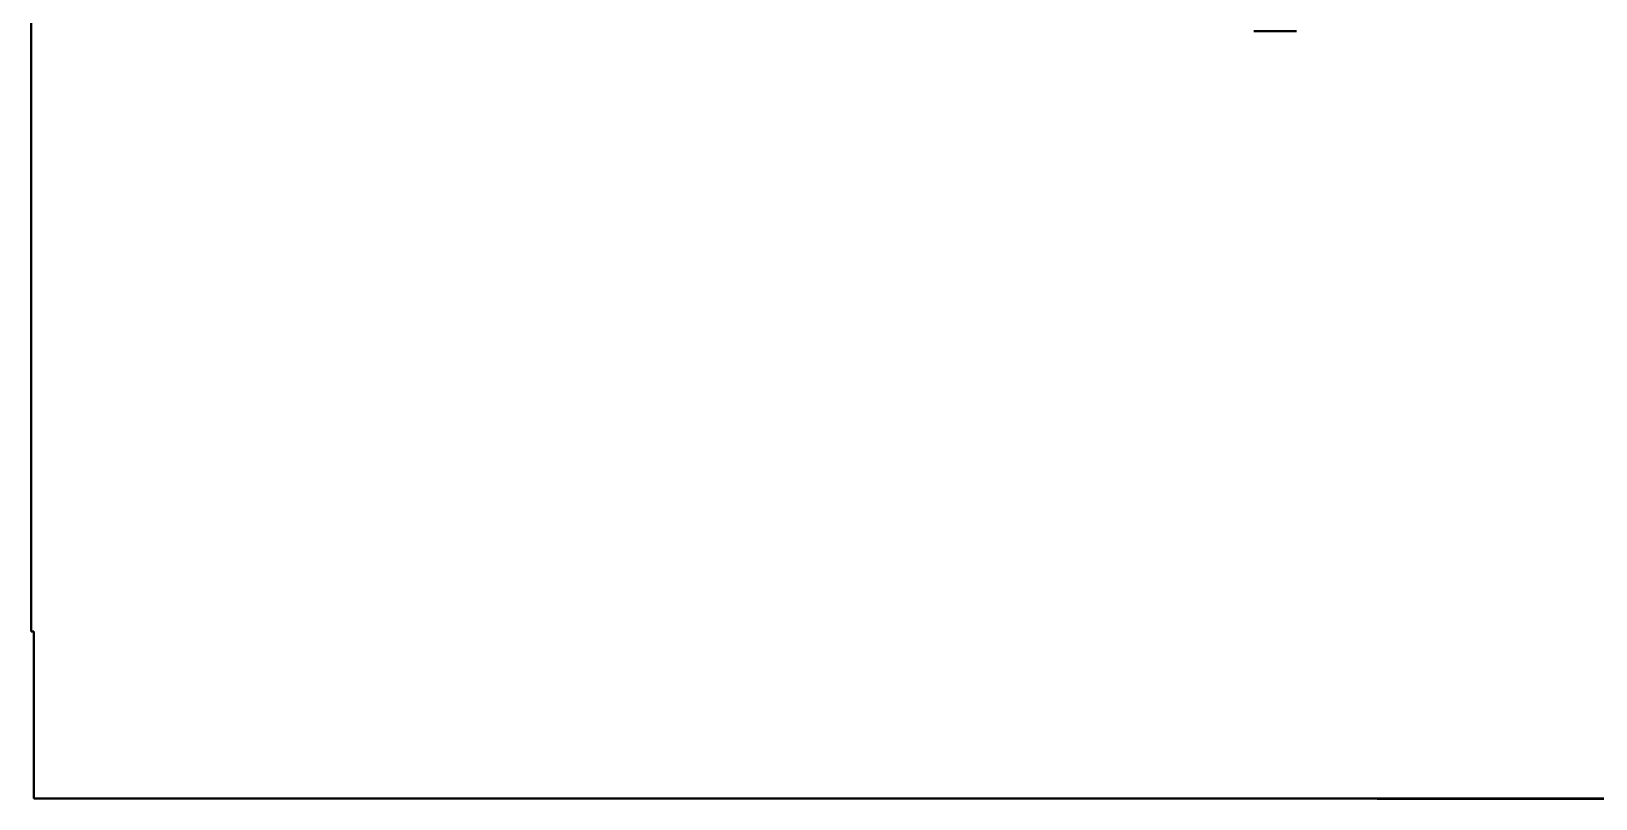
# Model space of a CAD drawing. Header units: millimetres. Extents: x -278 to 308, y -753 to -403.
# Drawn here: x -278.1 to 15, y -753.3 to -609.6 of the extents above; entities that cross this region are included whole.
import ezdxf

# ---------------------------------------------------------------- set-up
doc = ezdxf.new("R2010")
doc.units = ezdxf.units.MM
doc.header["$LTSCALE"] = 5
doc.linetypes.add('AUSGEZOGEN', pattern=[0])
doc.layers.add('2', color=7, linetype='Continuous')

# ---------------------------------------------------------------- blocks, each defined once
blk = doc.blocks.new('AnonymMegaMac_nNn03')
at = {"layer": '2', "color": 7, "linetype": 'AUSGEZOGEN', "lineweight": 35}
for p, q in [((-278.05, -483.04), (-278.05, -722.02)), ((-278.05, -722.02), (-278.05, -483.04)), ((-278.05, -722.02), (-278.05, -593.34)), ((-278.05, -593.34), (-278.05, -722.02)), ((-278.05, -593.34), (-278.05, -722.02)), ((-278.05, -722.02), (-278.05, -593.34)), ((-278.05, -722.02), (-277.55, -722.02)), ((-278.05, -722.02), (-277.55, -722.02)), ((-277.55, -722.02), (-278.05, -722.02)), ((-277.55, -722.02), (-278.05, -722.02)), ((-278.05, -722.02), (-277.55, -722.02)), ((-277.55, -722.02), (-278.05, -722.02)), ((-277.55, -722.02), (-277.55, -753.33)), ((-277.55, -722.02), (-277.55, -753.33)), ((-277.55, -753.33), (-277.55, -722.02)), ((-277.55, -753.33), (-277.55, -722.02)), ((-277.55, -722.02), (-277.55, -753.33)), ((-277.55, -753.33), (-277.55, -722.02)), ((-277.55, -753.33), (55.95, -753.34)), ((-277.55, -753.33), (55.95, -753.34)), ((55.95, -753.34), (-277.55, -753.33)), ((55.95, -753.34), (-277.55, -753.33)), ((-277.55, -753.33), (55.95, -753.34)), ((55.95, -753.34), (-277.55, -753.33))]:
    blk.add_line(p, q, dxfattribs=at)
blk = doc.blocks.new('AnonymMegaMac_nNn02')
blk.add_blockref('AnonymMegaMac_nNn03', (0, 0))
blk = doc.blocks.new('AnonymMegaMac_nNn01')
blk.add_blockref('AnonymMegaMac_nNn02', (0, 0))
blk = doc.blocks.new('AnonymMegaMac_nNn06')
at = {"layer": '2', "color": 7, "linetype": 'AUSGEZOGEN', "lineweight": 35}
for p, q in [((-278.05, -722.02), (-278.05, -481.04)), ((-278.05, -481.04), (-278.05, -722.02)), ((-278.05, -593.34), (-278.05, -722.02)), ((-278.05, -722.02), (-278.05, -593.34)), ((-41.03, -609.64), (-49.03, -609.64)), ((-49.03, -609.64), (-41.03, -609.64)), ((-278.05, -722.02), (-277.55, -722.02)), ((-277.55, -722.02), (-278.05, -722.02)), ((-277.55, -722.02), (-278.05, -722.02)), ((-278.05, -722.02), (-277.55, -722.02)), ((-277.55, -722.02), (-277.55, -753.33)), ((-277.55, -753.33), (-277.55, -722.02)), ((-277.55, -753.33), (-277.55, -722.02)), ((-277.55, -722.02), (-277.55, -753.33)), ((-277.55, -753.33), (55.95, -753.34)), ((55.95, -753.34), (-277.55, -753.33)), ((55.95, -753.34), (-277.55, -753.33)), ((-277.55, -753.33), (55.95, -753.34))]:
    blk.add_line(p, q, dxfattribs=at)
blk = doc.blocks.new('AnonymMegaMac_nNn05')
blk.add_blockref('AnonymMegaMac_nNn06', (0, 0))
blk = doc.blocks.new('AnonymMegaMac_nNn04')
blk.add_blockref('AnonymMegaMac_nNn05', (0, 0))
blk = doc.blocks.new('AnonymMegaMac_nNn07')
at = {"layer": '2', "color": 7, "linetype": 'AUSGEZOGEN', "lineweight": 35}
for p, q in [((-278.05, -722.02), (-278.05, -481.04)), ((-278.05, -481.04), (-278.05, -722.02)), ((-278.05, -593.34), (-278.05, -722.02)), ((-278.05, -722.02), (-278.05, -593.34)), ((-278.05, -722.02), (-277.55, -722.02)), ((-277.55, -722.02), (-278.05, -722.02)), ((-277.55, -722.02), (-278.05, -722.02)), ((-278.05, -722.02), (-277.55, -722.02)), ((-277.55, -722.02), (-277.55, -753.33)), ((-277.55, -753.33), (-277.55, -722.02)), ((-277.55, -753.33), (-277.55, -722.02)), ((-277.55, -722.02), (-277.55, -753.33)), ((-277.55, -753.33), (55.95, -753.34)), ((55.95, -753.34), (-277.55, -753.33)), ((55.95, -753.34), (-277.55, -753.33)), ((-277.55, -753.33), (55.95, -753.34))]:
    blk.add_line(p, q, dxfattribs=at)
blk = doc.blocks.new('AnonymMegaMac_nNn08')
at = {"layer": '2', "color": 7, "linetype": 'AUSGEZOGEN', "lineweight": 35}
for p, q in [((-278.05, -722.02), (-278.05, -481.04)), ((-278.05, -481.04), (-278.05, -722.02)), ((-278.05, -593.34), (-278.05, -722.02)), ((-278.05, -722.02), (-278.05, -593.34)), ((-278.05, -722.02), (-277.55, -722.02)), ((-277.55, -722.02), (-278.05, -722.02)), ((-277.55, -722.02), (-278.05, -722.02)), ((-278.05, -722.02), (-277.55, -722.02)), ((-277.55, -722.02), (-277.55, -753.33)), ((-277.55, -753.33), (-277.55, -722.02)), ((-277.55, -753.33), (-277.55, -722.02)), ((-277.55, -722.02), (-277.55, -753.33)), ((-277.55, -753.33), (55.95, -753.34)), ((55.95, -753.34), (-277.55, -753.33)), ((55.95, -753.34), (-277.55, -753.33)), ((-277.55, -753.33), (55.95, -753.34))]:
    blk.add_line(p, q, dxfattribs=at)
blk = doc.blocks.new('AnonymMegaMac_nNn09')
at = {"layer": '2', "color": 7, "linetype": 'AUSGEZOGEN', "lineweight": 35}
for p, q in [((-278.05, -722.02), (-278.05, -481.04)), ((-278.05, -481.04), (-278.05, -722.02)), ((-278.05, -593.34), (-278.05, -722.02)), ((-278.05, -722.02), (-278.05, -593.34)), ((-278.05, -722.02), (-277.55, -722.02)), ((-277.55, -722.02), (-278.05, -722.02)), ((-277.55, -722.02), (-278.05, -722.02)), ((-278.05, -722.02), (-277.55, -722.02)), ((-277.55, -722.02), (-277.55, -753.33)), ((-277.55, -753.33), (-277.55, -722.02)), ((-277.55, -753.33), (-277.55, -722.02)), ((-277.55, -722.02), (-277.55, -753.33)), ((-277.55, -753.33), (55.95, -753.34)), ((55.95, -753.34), (-277.55, -753.33)), ((55.95, -753.34), (-277.55, -753.33)), ((-277.55, -753.33), (55.95, -753.34))]:
    blk.add_line(p, q, dxfattribs=at)
blk = doc.blocks.new('AnonymMegaMac_nNn011')
at = {"layer": '2', "color": 7, "linetype": 'AUSGEZOGEN', "lineweight": 35}
for p, q in [((-278.05, -722.02), (-278.05, -481.04)), ((-278.05, -481.04), (-278.05, -722.02)), ((-278.05, -593.34), (-278.05, -722.02)), ((-278.05, -722.02), (-278.05, -593.34)), ((-41.03, -609.64), (-49.03, -609.64)), ((-49.03, -609.64), (-41.03, -609.64)), ((-278.05, -722.02), (-277.55, -722.02)), ((-277.55, -722.02), (-278.05, -722.02)), ((-277.55, -722.02), (-278.05, -722.02)), ((-278.05, -722.02), (-277.55, -722.02)), ((-277.55, -722.02), (-277.55, -753.33)), ((-277.55, -753.33), (-277.55, -722.02)), ((-277.55, -753.33), (-277.55, -722.02)), ((-277.55, -722.02), (-277.55, -753.33)), ((-277.55, -753.33), (55.95, -753.34)), ((55.95, -753.34), (-277.55, -753.33)), ((55.95, -753.34), (-277.55, -753.33)), ((-277.55, -753.33), (55.95, -753.34))]:
    blk.add_line(p, q, dxfattribs=at)
blk = doc.blocks.new('AnonymMegaMac_nNn010')
blk.add_blockref('AnonymMegaMac_nNn011', (0, 0))
blk = doc.blocks.new('AnonymMegaMac_nNn014')
at = {"layer": '2', "color": 7, "linetype": 'AUSGEZOGEN', "lineweight": 35}
for p, q in [((-278.05, -483.04), (-278.05, -722.02)), ((-278.05, -722.02), (-278.05, -483.04)), ((-278.05, -722.02), (-278.05, -593.34)), ((-278.05, -593.34), (-278.05, -722.02)), ((-278.05, -593.34), (-278.05, -722.02)), ((-278.05, -722.02), (-278.05, -593.34)), ((-278.05, -722.02), (-277.55, -722.02)), ((-278.05, -722.02), (-277.55, -722.02)), ((-277.55, -722.02), (-278.05, -722.02)), ((-277.55, -722.02), (-278.05, -722.02)), ((-278.05, -722.02), (-277.55, -722.02)), ((-277.55, -722.02), (-278.05, -722.02)), ((-277.55, -722.02), (-277.55, -753.33)), ((-277.55, -722.02), (-277.55, -753.33)), ((-277.55, -753.33), (-277.55, -722.02)), ((-277.55, -753.33), (-277.55, -722.02)), ((-277.55, -722.02), (-277.55, -753.33)), ((-277.55, -753.33), (-277.55, -722.02)), ((-277.55, -753.33), (55.95, -753.34)), ((-277.55, -753.33), (55.95, -753.34)), ((55.95, -753.34), (-277.55, -753.33)), ((55.95, -753.34), (-277.55, -753.33)), ((-277.55, -753.33), (55.95, -753.34)), ((55.95, -753.34), (-277.55, -753.33))]:
    blk.add_line(p, q, dxfattribs=at)
blk = doc.blocks.new('AnonymMegaMac_nNn013')
blk.add_blockref('AnonymMegaMac_nNn014', (0, 0))
blk = doc.blocks.new('AnonymMegaMac_nNn012')
blk.add_blockref('AnonymMegaMac_nNn013', (0, 0))
blk = doc.blocks.new('AnonymMegaMac_nNn017')
at = {"layer": '2', "color": 7, "linetype": 'AUSGEZOGEN', "lineweight": 35}
for p, q in [((-278.05, -722.02), (-278.05, -481.04)), ((-278.05, -481.04), (-278.05, -722.02)), ((-278.05, -593.34), (-278.05, -722.02)), ((-278.05, -722.02), (-278.05, -593.34)), ((-41.03, -609.64), (-49.03, -609.64)), ((-49.03, -609.64), (-41.03, -609.64)), ((-278.05, -722.02), (-277.55, -722.02)), ((-277.55, -722.02), (-278.05, -722.02)), ((-277.55, -722.02), (-278.05, -722.02)), ((-278.05, -722.02), (-277.55, -722.02)), ((-277.55, -722.02), (-277.55, -753.33)), ((-277.55, -753.33), (-277.55, -722.02)), ((-277.55, -753.33), (-277.55, -722.02)), ((-277.55, -722.02), (-277.55, -753.33)), ((-277.55, -753.33), (55.95, -753.34)), ((55.95, -753.34), (-277.55, -753.33)), ((55.95, -753.34), (-277.55, -753.33)), ((-277.55, -753.33), (55.95, -753.34))]:
    blk.add_line(p, q, dxfattribs=at)
blk = doc.blocks.new('AnonymMegaMac_nNn016')
blk.add_blockref('AnonymMegaMac_nNn017', (0, 0))
blk = doc.blocks.new('AnonymMegaMac_nNn015')
blk.add_blockref('AnonymMegaMac_nNn016', (0, 0))
blk = doc.blocks.new('AnonymMegaMac_nNn018')
at = {"layer": '2', "color": 7, "linetype": 'AUSGEZOGEN', "lineweight": 35}
for p, q in [((-278.05, -722.02), (-278.05, -481.04)), ((-278.05, -481.04), (-278.05, -722.02)), ((-278.05, -593.34), (-278.05, -722.02)), ((-278.05, -722.02), (-278.05, -593.34)), ((-278.05, -722.02), (-277.55, -722.02)), ((-277.55, -722.02), (-278.05, -722.02)), ((-277.55, -722.02), (-278.05, -722.02)), ((-278.05, -722.02), (-277.55, -722.02)), ((-277.55, -722.02), (-277.55, -753.33)), ((-277.55, -753.33), (-277.55, -722.02)), ((-277.55, -753.33), (-277.55, -722.02)), ((-277.55, -722.02), (-277.55, -753.33)), ((-277.55, -753.33), (55.95, -753.34)), ((55.95, -753.34), (-277.55, -753.33)), ((55.95, -753.34), (-277.55, -753.33)), ((-277.55, -753.33), (55.95, -753.34))]:
    blk.add_line(p, q, dxfattribs=at)
blk = doc.blocks.new('AnonymMegaMac_nNn019')
at = {"layer": '2', "color": 7, "linetype": 'AUSGEZOGEN', "lineweight": 35}
for p, q in [((-278.05, -722.02), (-278.05, -481.04)), ((-278.05, -481.04), (-278.05, -722.02)), ((-278.05, -593.34), (-278.05, -722.02)), ((-278.05, -722.02), (-278.05, -593.34)), ((-278.05, -722.02), (-277.55, -722.02)), ((-277.55, -722.02), (-278.05, -722.02)), ((-277.55, -722.02), (-278.05, -722.02)), ((-278.05, -722.02), (-277.55, -722.02)), ((-277.55, -722.02), (-277.55, -753.33)), ((-277.55, -753.33), (-277.55, -722.02)), ((-277.55, -753.33), (-277.55, -722.02)), ((-277.55, -722.02), (-277.55, -753.33)), ((-277.55, -753.33), (55.95, -753.34)), ((55.95, -753.34), (-277.55, -753.33)), ((55.95, -753.34), (-277.55, -753.33)), ((-277.55, -753.33), (55.95, -753.34))]:
    blk.add_line(p, q, dxfattribs=at)
blk = doc.blocks.new('AnonymMegaMac_nNn020')
at = {"layer": '2', "color": 7, "linetype": 'AUSGEZOGEN', "lineweight": 35}
for p, q in [((-278.05, -722.02), (-278.05, -481.04)), ((-278.05, -481.04), (-278.05, -722.02)), ((-278.05, -593.34), (-278.05, -722.02)), ((-278.05, -722.02), (-278.05, -593.34)), ((-278.05, -722.02), (-277.55, -722.02)), ((-277.55, -722.02), (-278.05, -722.02)), ((-277.55, -722.02), (-278.05, -722.02)), ((-278.05, -722.02), (-277.55, -722.02)), ((-277.55, -722.02), (-277.55, -753.33)), ((-277.55, -753.33), (-277.55, -722.02)), ((-277.55, -753.33), (-277.55, -722.02)), ((-277.55, -722.02), (-277.55, -753.33)), ((-277.55, -753.33), (55.95, -753.34)), ((55.95, -753.34), (-277.55, -753.33)), ((55.95, -753.34), (-277.55, -753.33)), ((-277.55, -753.33), (55.95, -753.34))]:
    blk.add_line(p, q, dxfattribs=at)
blk = doc.blocks.new('AnonymMegaMac_nNn022')
at = {"layer": '2', "color": 7, "linetype": 'AUSGEZOGEN', "lineweight": 35}
for p, q in [((-278.05, -722.02), (-278.05, -481.04)), ((-278.05, -481.04), (-278.05, -722.02)), ((-278.05, -593.34), (-278.05, -722.02)), ((-278.05, -722.02), (-278.05, -593.34)), ((-41.03, -609.64), (-49.03, -609.64)), ((-49.03, -609.64), (-41.03, -609.64)), ((-278.05, -722.02), (-277.55, -722.02)), ((-277.55, -722.02), (-278.05, -722.02)), ((-277.55, -722.02), (-278.05, -722.02)), ((-278.05, -722.02), (-277.55, -722.02)), ((-277.55, -722.02), (-277.55, -753.33)), ((-277.55, -753.33), (-277.55, -722.02)), ((-277.55, -753.33), (-277.55, -722.02)), ((-277.55, -722.02), (-277.55, -753.33)), ((-277.55, -753.33), (55.95, -753.34)), ((55.95, -753.34), (-277.55, -753.33)), ((55.95, -753.34), (-277.55, -753.33)), ((-277.55, -753.33), (55.95, -753.34))]:
    blk.add_line(p, q, dxfattribs=at)
blk = doc.blocks.new('AnonymMegaMac_nNn021')
blk.add_blockref('AnonymMegaMac_nNn022', (0, 0))
blk = doc.blocks.new('AnonymMegaMac_nNn00')
for name in ['AnonymMegaMac_nNn01', 'AnonymMegaMac_nNn04', 'AnonymMegaMac_nNn07', 'AnonymMegaMac_nNn08', 'AnonymMegaMac_nNn09', 'AnonymMegaMac_nNn010', 'AnonymMegaMac_nNn012', 'AnonymMegaMac_nNn015', 'AnonymMegaMac_nNn018', 'AnonymMegaMac_nNn019', 'AnonymMegaMac_nNn020', 'AnonymMegaMac_nNn021']:
    blk.add_blockref(name, (0, 0))
blk = doc.blocks.new('AnonymMegaMac_nNn026')
at = {"layer": '2', "color": 7, "linetype": 'AUSGEZOGEN', "lineweight": 35}
for p, q in [((307.55, -753.33), (-25.95, -753.34)), ((307.55, -753.33), (-25.95, -753.34)), ((-25.95, -753.34), (307.55, -753.33)), ((-25.95, -753.34), (307.55, -753.33)), ((307.55, -753.33), (-25.95, -753.34)), ((-25.95, -753.34), (307.55, -753.33))]:
    blk.add_line(p, q, dxfattribs=at)
blk = doc.blocks.new('AnonymMegaMac_nNn025')
blk.add_blockref('AnonymMegaMac_nNn026', (0, 0))
blk = doc.blocks.new('AnonymMegaMac_nNn024')
blk.add_blockref('AnonymMegaMac_nNn025', (0, 0))
blk = doc.blocks.new('AnonymMegaMac_nNn027')
at = {"layer": '2', "color": 7, "linetype": 'AUSGEZOGEN', "lineweight": 35}
for p, q in [((307.55, -753.33), (-25.95, -753.34)), ((-25.95, -753.34), (307.55, -753.33)), ((-25.95, -753.34), (307.55, -753.33)), ((307.55, -753.33), (-25.95, -753.34))]:
    blk.add_line(p, q, dxfattribs=at)
blk = doc.blocks.new('AnonymMegaMac_nNn028')
at = {"layer": '2', "color": 7, "linetype": 'AUSGEZOGEN', "lineweight": 35}
for p, q in [((307.55, -753.33), (-25.95, -753.34)), ((-25.95, -753.34), (307.55, -753.33)), ((-25.95, -753.34), (307.55, -753.33)), ((307.55, -753.33), (-25.95, -753.34))]:
    blk.add_line(p, q, dxfattribs=at)
blk = doc.blocks.new('AnonymMegaMac_nNn029')
at = {"layer": '2', "color": 7, "linetype": 'AUSGEZOGEN', "lineweight": 35}
for p, q in [((307.55, -753.33), (-25.95, -753.34)), ((-25.95, -753.34), (307.55, -753.33)), ((-25.95, -753.34), (307.55, -753.33)), ((307.55, -753.33), (-25.95, -753.34))]:
    blk.add_line(p, q, dxfattribs=at)
blk = doc.blocks.new('AnonymMegaMac_nNn030')
at = {"layer": '2', "color": 7, "linetype": 'AUSGEZOGEN', "lineweight": 35}
for p, q in [((307.55, -753.33), (-25.95, -753.34)), ((-25.95, -753.34), (307.55, -753.33)), ((-25.95, -753.34), (307.55, -753.33)), ((307.55, -753.33), (-25.95, -753.34))]:
    blk.add_line(p, q, dxfattribs=at)
blk = doc.blocks.new('AnonymMegaMac_nNn031')
at = {"layer": '2', "color": 7, "linetype": 'AUSGEZOGEN', "lineweight": 35}
for p, q in [((307.55, -753.33), (-25.95, -753.34)), ((-25.95, -753.34), (307.55, -753.33)), ((-25.95, -753.34), (307.55, -753.33)), ((307.55, -753.33), (-25.95, -753.34))]:
    blk.add_line(p, q, dxfattribs=at)
blk = doc.blocks.new('AnonymMegaMac_nNn034')
at = {"layer": '2', "color": 7, "linetype": 'AUSGEZOGEN', "lineweight": 35}
for p, q in [((307.55, -753.33), (-25.95, -753.34)), ((307.55, -753.33), (-25.95, -753.34)), ((-25.95, -753.34), (307.55, -753.33)), ((-25.95, -753.34), (307.55, -753.33)), ((307.55, -753.33), (-25.95, -753.34)), ((-25.95, -753.34), (307.55, -753.33))]:
    blk.add_line(p, q, dxfattribs=at)
blk = doc.blocks.new('AnonymMegaMac_nNn033')
blk.add_blockref('AnonymMegaMac_nNn034', (0, 0))
blk = doc.blocks.new('AnonymMegaMac_nNn032')
blk.add_blockref('AnonymMegaMac_nNn033', (0, 0))
blk = doc.blocks.new('AnonymMegaMac_nNn035')
at = {"layer": '2', "color": 7, "linetype": 'AUSGEZOGEN', "lineweight": 35}
for p, q in [((307.55, -753.33), (-25.95, -753.34)), ((-25.95, -753.34), (307.55, -753.33)), ((-25.95, -753.34), (307.55, -753.33)), ((307.55, -753.33), (-25.95, -753.34))]:
    blk.add_line(p, q, dxfattribs=at)
blk = doc.blocks.new('AnonymMegaMac_nNn036')
at = {"layer": '2', "color": 7, "linetype": 'AUSGEZOGEN', "lineweight": 35}
for p, q in [((307.55, -753.33), (-25.95, -753.34)), ((-25.95, -753.34), (307.55, -753.33)), ((-25.95, -753.34), (307.55, -753.33)), ((307.55, -753.33), (-25.95, -753.34))]:
    blk.add_line(p, q, dxfattribs=at)
blk = doc.blocks.new('AnonymMegaMac_nNn037')
at = {"layer": '2', "color": 7, "linetype": 'AUSGEZOGEN', "lineweight": 35}
for p, q in [((307.55, -753.33), (-25.95, -753.34)), ((-25.95, -753.34), (307.55, -753.33)), ((-25.95, -753.34), (307.55, -753.33)), ((307.55, -753.33), (-25.95, -753.34))]:
    blk.add_line(p, q, dxfattribs=at)
blk = doc.blocks.new('AnonymMegaMac_nNn038')
at = {"layer": '2', "color": 7, "linetype": 'AUSGEZOGEN', "lineweight": 35}
for p, q in [((307.55, -753.33), (-25.95, -753.34)), ((-25.95, -753.34), (307.55, -753.33)), ((-25.95, -753.34), (307.55, -753.33)), ((307.55, -753.33), (-25.95, -753.34))]:
    blk.add_line(p, q, dxfattribs=at)
blk = doc.blocks.new('AnonymMegaMac_nNn039')
at = {"layer": '2', "color": 7, "linetype": 'AUSGEZOGEN', "lineweight": 35}
for p, q in [((307.55, -753.33), (-25.95, -753.34)), ((-25.95, -753.34), (307.55, -753.33)), ((-25.95, -753.34), (307.55, -753.33)), ((307.55, -753.33), (-25.95, -753.34))]:
    blk.add_line(p, q, dxfattribs=at)
blk = doc.blocks.new('AnonymMegaMac_nNn023')
for name in ['AnonymMegaMac_nNn024', 'AnonymMegaMac_nNn027', 'AnonymMegaMac_nNn028', 'AnonymMegaMac_nNn029', 'AnonymMegaMac_nNn030', 'AnonymMegaMac_nNn031', 'AnonymMegaMac_nNn032', 'AnonymMegaMac_nNn035', 'AnonymMegaMac_nNn036', 'AnonymMegaMac_nNn037', 'AnonymMegaMac_nNn038', 'AnonymMegaMac_nNn039']:
    blk.add_blockref(name, (0, 0))

msp = doc.modelspace()

# ---------------------------------------------------------------- linework, layer by layer
at = {"layer": '2', "color": 7, "linetype": 'AUSGEZOGEN', "lineweight": 35}
for p, q in [((-277.55, -753.33), (-277.55, -728.33)), ((-277.55, -728.33), (-277.55, -753.33)), ((307.12, -753.33), (-277.55, -753.33)), ((-277.55, -753.33), (307.12, -753.33))]:
    msp.add_line(p, q, dxfattribs=at)

# ---------------------------------------------------------------- block references
for name in ['AnonymMegaMac_nNn00', 'AnonymMegaMac_nNn023']:
    msp.add_blockref(name, (0, 0))

doc.saveas('drawing.dxf')
